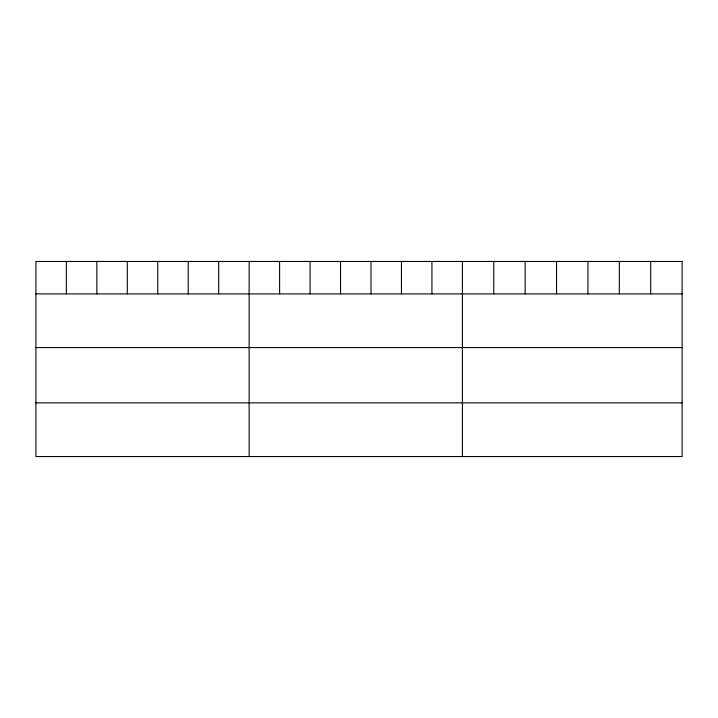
<?xml version="1.0" encoding="UTF-8"?>
<svg xmlns="http://www.w3.org/2000/svg" width="718" height="718" viewBox="0 0 718 718"><rect width="100%" height="100%" fill="white"/><g stroke="black" fill="none" stroke-linecap="round" stroke-linejoin="round"><path stroke-width="1.08" d="M35.9 293.913L682.1 293.913M35.9 347.575L682.1 347.575M35.9 402.87L682.1 402.87M650.714 261.46L650.714 293.913M619.329 261.46L619.329 293.913M587.943 261.46L587.943 293.913M556.549 261.46L556.549 293.913M525.163 261.46L525.163 293.913M493.778 261.46L493.778 293.913M462.392 261.46L462.392 456.54M431.931 261.46L431.931 293.913M401.461 261.46L401.461 293.913M371 261.46L371 293.913M340.538 261.46L340.538 293.913M310.077 261.46L310.077 293.913M279.607 261.46L279.607 293.913M249.146 261.46L249.146 456.54M218.685 261.46L218.685 293.913M188.215 261.46L188.215 293.913M157.754 261.46L157.754 293.913M127.292 261.46L127.292 293.913M96.831 261.46L96.831 293.913M66.361 261.46L66.361 293.913M682.1 261.46L35.9 261.46L35.9 456.54L682.1 456.54L682.1 261.46"/></g></svg>
